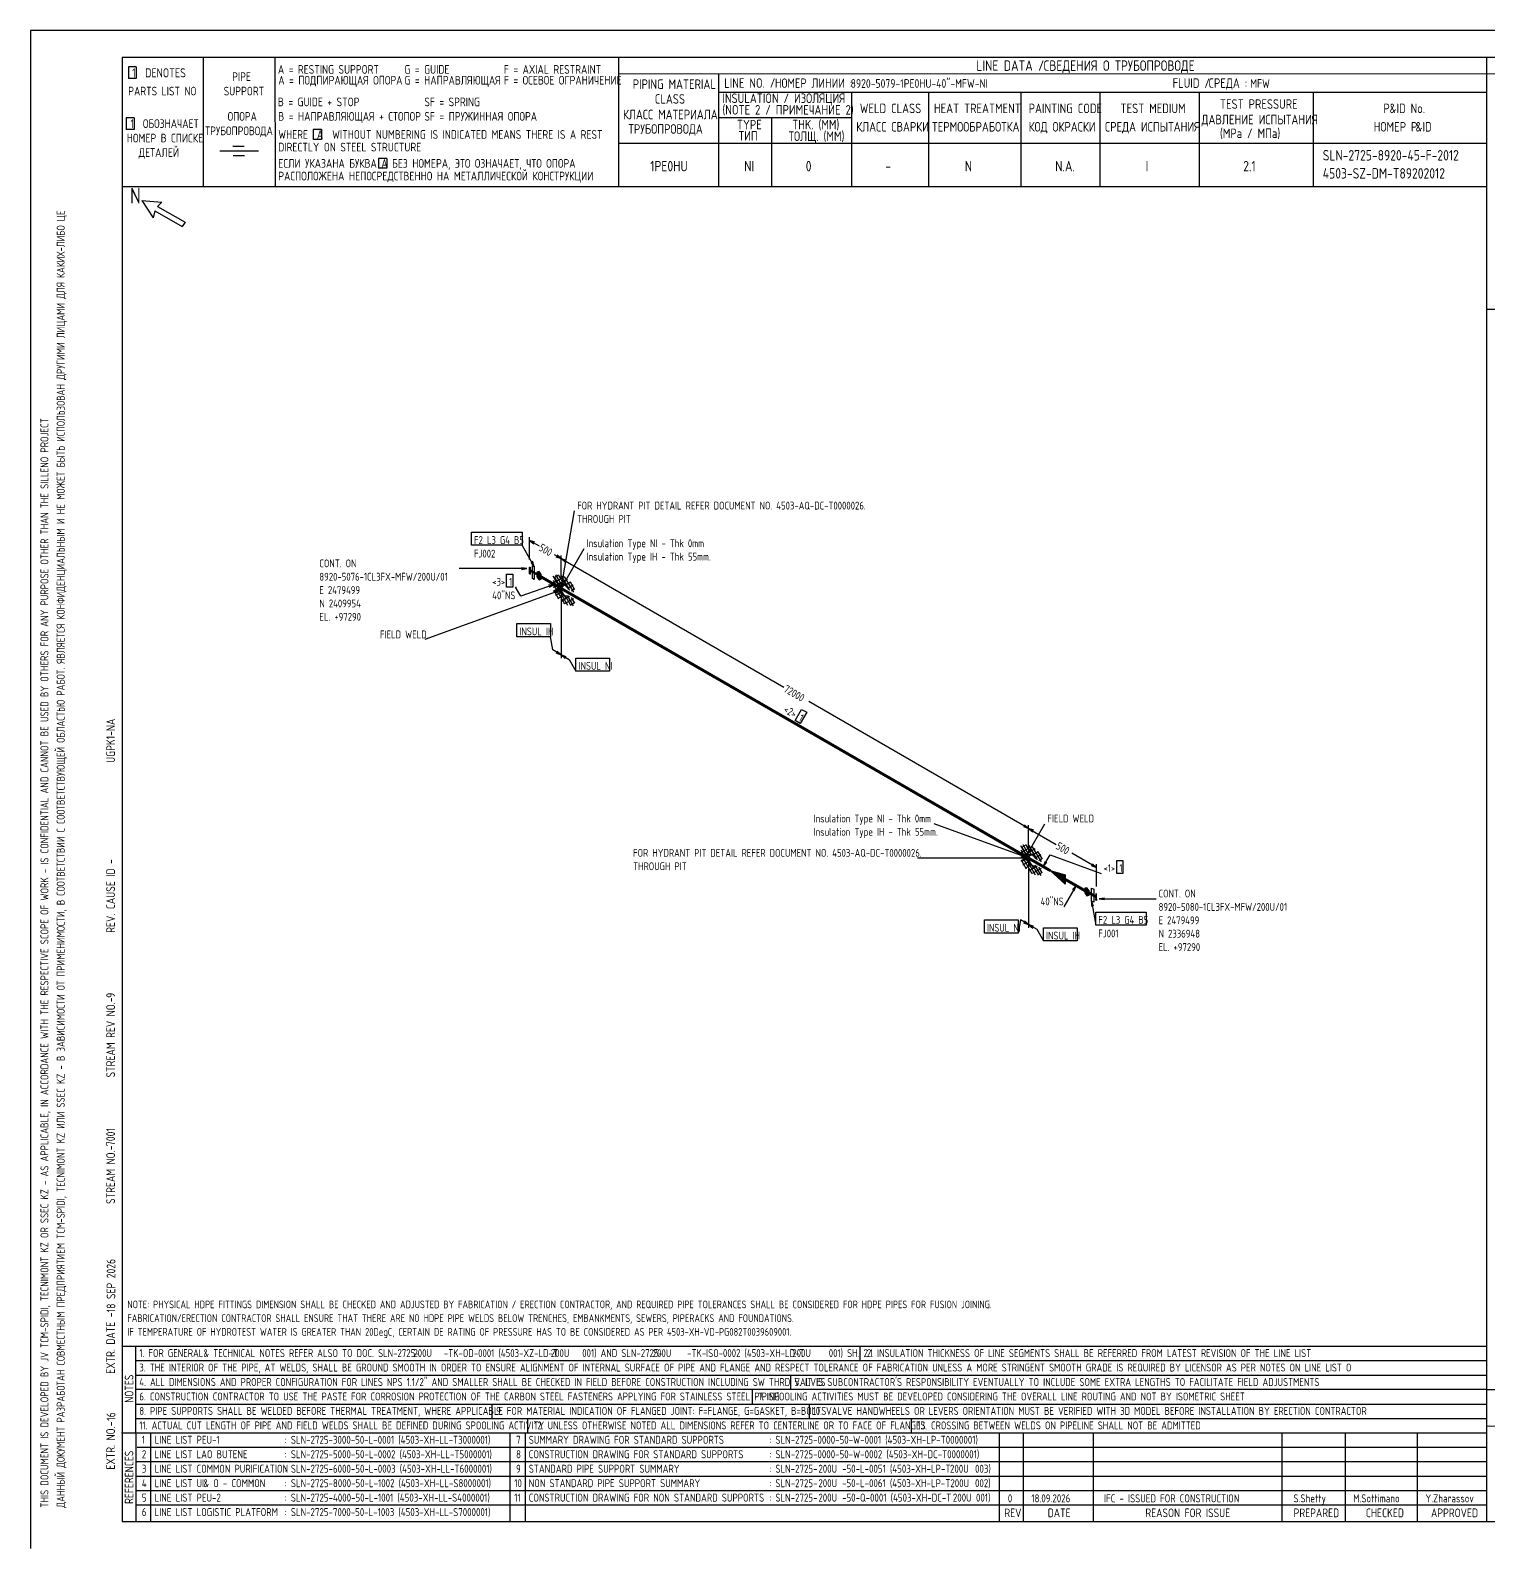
# Model space of a CAD drawing. Extents: x -1005 to 607, y -998 to 420.
# Drawn here: x 0 to 403.3, y 0 to 420 of the extents above; entities that cross this region are included whole.
import ezdxf

# ---------------------------------------------------------------- set-up
doc = ezdxf.new("R2010")
doc.units = 0
doc.styles.add('TTFN17', font='GOST type A')

msp = doc.modelspace()

# ---------------------------------------------------------------- linework, layer by layer
at = {"layer": 'GT_1', "flags": 128}
for points in [[(0, 420), (0, 0)], [(594, 420), (0, 420)], [(589.1, 412.5), (25.4, 412.5)], [(25.4, 412.5), (25.4, 7.5)], [(47.8, 412.5), (47.8, 376.7)], [(67.6, 412.5), (67.7, 376.7)], [(162.7, 412.5), (162.7, 376.7)], [(402.7, 412.5), (402.7, 7.5)], [(29.3, 409.9), (27.1, 409.9)], [(27.1, 409.9), (27.1, 406.7)], [(29.3, 409.9), (29.3, 406.7)], [(589.1, 408), (162.7, 407.9)], [(190.3, 407.8), (190.3, 376.7)], [(29.3, 406.7), (27.1, 406.7)], [(190.3, 402.9), (402.7, 402.9)], [(227.1, 402.9), (227.1, 376.7)], [(248.4, 402.9), (248.4, 376.8)], [(273.9, 402.9), (273.9, 376.7)], [(295.8, 402.9), (295.8, 376.7)], [(323.2, 402.9), (323.2, 376.7)], [(354.8, 402.9), (354.8, 376.8)], [(28.7, 395.8), (26.5, 395.8)], [(26.5, 395.8), (26.5, 392.6)], [(28.7, 395.8), (28.7, 392.6)], [(227.1, 395.8), (190.3, 395.8)], [(205, 395.8), (205, 376.7)], [(28.7, 392.6), (26.5, 392.6)], [(80.5, 392.6), (78.2, 392.6)], [(78.2, 392.6), (78.2, 389.8)], [(80.5, 392.6), (80.5, 389.8)], [(63.1, 386.6), (52.4, 386.6)], [(59.1, 387.9), (56, 387.9)], [(80.5, 389.8), (78.2, 389.8)], [(230.2, 388.7), (162.7, 388.7)], [(402.7, 388.7), (226.9, 388.7)], [(59.2, 385.3), (56.1, 385.3)], [(98.6, 384.6), (96.3, 384.6)], [(96.3, 384.6), (96.3, 381.9)], [(98.6, 384.6), (98.6, 381.9)], [(98.6, 381.9), (96.3, 381.9)], [(402.7, 376.7), (25.4, 376.7)], [(30.8, 372.9), (34, 368.1)], [(30.8, 372.9), (36.4, 372.5)], [(34.4, 370.1), (34, 368.1)], [(34.4, 370.1), (42, 365.7)], [(36.4, 372.5), (35.2, 371.3)], [(35.2, 371.3), (42.8, 366.9)], [(42.8, 366.9), (42, 365.7)], [(402.7, 342.863), (589, 342.863)], [(146.775, 265.625), (150.525, 287.075)], [(122.025, 281.15), (135.975, 281.15), (135.975, 277.55), (122.025, 277.55), (122.025, 281.15)], [(139.35, 271.7), (135.975, 277.55)], [(138.075, 273.65), (138.075, 279.8)], [(139.5, 278.375), (138.075, 278.9), (139.2, 277.925)], [(138.075, 278.9), (140.7, 277.4)], [(138.375, 272.825), (139.35, 271.7), (138.825, 273.125)], [(146.775, 273.875), (144.975, 274.925)], [(145.35, 274.4), (146.775, 273.875), (145.65, 274.85)], [(146.775, 265.625), (153.15, 276.65)], [(146.775, 268.625), (146.775, 274.775)], [(146.775, 268.625), (146.775, 274.775)], [(148.2, 273.35), (146.775, 273.875), (147.9, 272.9)], [(146.775, 273.875), (208.425, 238.325)], [(137.325, 271.1), (118.575, 271.1)], [(131.7, 269.525), (133.425, 269.525), (133.425, 266), (131.7, 266), (131.7, 269.525)], [(135.825, 270.875), (137.325, 271.1), (135.825, 271.325)], [(138.075, 269.675), (138.225, 269.6), (138.075, 271.55), (138.225, 271.475), (138.075, 269.675), (138.075, 271.55)], [(138.075, 270.875), (140.7, 269.375)], [(138.075, 270.65), (140.7, 269.15)], [(140.7, 269), (138.075, 270.5)], [(138.225, 271.475), (138.225, 269.6)], [(139.35, 269.9), (139.35, 268.1), (138.825, 268.4), (138.825, 272), (139.35, 271.7), (139.35, 269.9)], [(140.1, 268.85), (140.7, 268.025), (141.3, 268.175), (141.3, 269.45), (140.7, 270.275), (140.1, 270.125), (140.1, 268.85)], [(140.1, 270), (140.9, 270)], [(140.1, 269.8), (141.045, 269.8)], [(140.1, 269.6), (141.191, 269.6)], [(140.1, 269.4), (141.3, 269.4)], [(140.1, 269.2), (141.3, 269.2)], [(140.1, 269), (141.3, 269)], [(140.136, 268.8), (141.3, 268.8)], [(147.675, 268.85), (144.45, 267.05)], [(148.2, 262.7), (144.6, 269)], [(146.1, 269.3), (144.825, 268.55)], [(145.2, 269.375), (146.775, 266.675)], [(146.025, 269.3), (147.525, 266.675)], [(146.775, 269.225), (149.1, 265.175)], [(146.4, 265.025), (109.05, 251.45)], [(144.825, 266.75), (135.675, 263.45), (134.175, 266), (134.4, 266)], [(140.282, 268.6), (141.3, 268.6)], [(140.427, 268.4), (141.3, 268.4)], [(140.573, 268.2), (141.3, 268.2)], [(143.55, 266), (144.825, 266.75), (143.325, 266.525)], [(144.45, 266.975), (147.675, 261.35)], [(148.575, 268.175), (144.6, 265.85)], [(144.6, 267.95), (148.575, 260.975)], [(148.2, 266.9), (144.6, 264.8)], [(144.825, 264.95), (146.1, 262.7)], [(145.125, 264.275), (146.4, 265.025), (144.9, 264.8)], [(144.975, 268.625), (146.4, 266.15)], [(146.4, 265.7), (144.975, 264.725)], [(146.775, 264.8), (146.025, 265.175), (145.65, 266.225), (146.025, 266.9), (146.775, 266.45), (147.15, 265.4), (146.775, 264.8)], [(145.659, 266.2), (146.864, 266.2)], [(145.73, 266), (146.936, 266)], [(145.747, 266.4), (146.793, 266.4)], [(145.802, 265.8), (147.007, 265.8)], [(145.858, 266.6), (146.525, 266.6)], [(145.873, 265.6), (147.079, 265.6)], [(145.945, 265.4), (147.15, 265.4)], [(146.016, 265.2), (147.025, 265.2)], [(146.375, 265), (146.9, 265)], [(148.725, 263.6), (148.725, 263.6), (148.425, 263.45), (148.05, 263.45), (147.675, 263.675), (147.3, 263.975), (147, 264.35), (146.625, 264.875), (146.475, 265.4), (146.4, 265.85), (146.475, 266.3), (146.625, 266.6), (147, 266.75), (147.3, 266.75), (147.675, 266.6), (148.05, 266.375), (148.425, 265.925), (148.8, 265.4)], [(146.775, 267.125), (146.775, 265.625), (147.3, 267.05)], [(147.3, 267.05), (146.775, 265.625), (147.75, 266.75)], [(147.75, 268.775), (150.225, 264.575)], [(149.4, 267.35), (147.9, 266.45)], [(150.15, 266.525), (148.575, 265.625)], [(149.325, 267.425), (150.525, 265.325)], [(150.45, 265.475), (149.625, 264.875)], [(146.775, 264.575), (145.2, 263.675)], [(147.525, 263.675), (146.025, 262.925)], [(146.775, 264.125), (146.775, 246.35)], [(146.775, 264.125), (146.775, 246.35)], [(149.1, 263.375), (146.775, 262.025)], [(150.225, 262.775), (147.75, 261.35)], [(147.975, 263.45), (149.4, 260.975)], [(148.575, 263.525), (150.15, 260.825)], [(150.525, 261.65), (149.25, 260.9)], [(149.55, 263.15), (150.45, 261.575)], [(134.55, 255.875), (143.85, 255.875), (143.85, 252.275), (134.55, 252.275), (134.55, 255.875)], [(144.525, 248.6), (143.85, 252.275)], [(146.775, 247.25), (144.525, 248.6)], [(145.35, 247.775), (146.775, 247.25), (145.65, 248.225)], [(148.2, 246.725), (146.775, 247.25), (147.9, 246.275)], [(146.775, 247.25), (149.025, 245.975)], [(149.025, 245.975), (150.9, 242.75)], [(150.9, 246.35), (160.2, 246.35), (160.2, 242.75), (150.9, 242.75), (150.9, 246.35)], [(213.225, 232.175), (214.725, 231.35), (212.925, 228.275), (211.5, 229.1), (213.225, 232.175)], [(276.075, 199.25), (215.325, 234.35)], [(276.075, 191), (249.975, 200.525)], [(274.65, 199.775), (276.075, 199.25), (274.95, 200.225)], [(275.7, 192.05), (280.575, 200.525)], [(276.075, 194), (276.075, 200.15)], [(276.075, 194), (276.075, 200.15)], [(277.5, 198.725), (276.075, 199.25), (277.2, 198.275)], [(276.075, 199.25), (283.725, 194.825)], [(276.975, 194.225), (273.75, 192.425)], [(277.5, 188.075), (273.9, 194.375)], [(277.875, 193.55), (273.9, 191.225)], [(273.9, 193.325), (277.875, 186.35)], [(275.4, 194.675), (274.125, 193.925)], [(274.275, 194), (275.7, 191.525)], [(274.5, 194.75), (276.075, 192.05)], [(275.325, 194.675), (276.825, 192.05)], [(276.225, 193.475), (275.7, 192.05), (276.675, 193.175)], [(276.075, 194.6), (278.4, 190.55)], [(277.05, 194.15), (279.525, 189.95)], [(276.075, 191), (245.325, 191)], [(273.75, 192.35), (276.975, 186.725)], [(277.5, 192.275), (273.9, 190.175)], [(274.125, 190.325), (275.4, 188.075)], [(275.7, 191.075), (274.275, 190.1)], [(276.075, 189.95), (274.5, 189.05)], [(274.575, 191.225), (276.075, 191), (274.8, 191.75)], [(274.575, 190.775), (276.075, 191), (274.575, 191.225)], [(276.075, 190.175), (275.325, 190.55), (274.95, 191.6), (275.325, 192.275), (276.075, 191.825), (276.45, 190.775), (276.075, 190.175)], [(274.95, 191.6), (276.155, 191.6)], [(275.021, 191.4), (276.227, 191.4)], [(275.061, 191.8), (276.084, 191.8)], [(275.093, 191.2), (276.298, 191.2)], [(275.164, 191), (276.37, 191)], [(275.172, 192), (275.783, 192)], [(275.236, 190.8), (276.441, 190.8)], [(275.307, 190.6), (276.341, 190.6)], [(276.825, 189.05), (275.325, 188.3)], [(275.625, 190.4), (276.216, 190.4)], [(278.025, 188.975), (278.025, 188.975), (277.725, 188.825), (277.35, 188.825), (276.975, 189.05), (276.6, 189.35), (276.3, 189.725), (275.925, 190.25), (275.775, 190.775), (275.7, 191.225), (275.775, 191.675), (275.925, 191.975), (276.3, 192.125), (276.6, 192.125), (276.975, 191.975), (277.35, 191.75), (277.725, 191.3), (278.1, 190.775)], [(276.075, 189.5), (276.075, 171.725)], [(276.075, 189.5), (276.075, 171.725)], [(278.7, 192.725), (277.2, 191.825)], [(279.45, 191.9), (277.875, 191)], [(278.625, 192.8), (279.825, 190.7)], [(279.75, 190.85), (278.925, 190.25)], [(280.125, 188.675), (282, 191.9), (296.1, 186.8)], [(280.65, 190.1), (280.125, 188.675), (281.1, 189.8)], [(294.825, 188.45), (288, 192.35)], [(293.4, 188.975), (294.825, 188.45), (293.7, 189.425)], [(294.825, 183.2), (294.825, 189.35)], [(300.45, 190.325), (302.175, 190.325), (302.175, 186.8), (300.45, 186.8), (300.45, 190.325)], [(278.4, 188.75), (276.075, 187.4)], [(279.525, 188.15), (277.05, 186.725)], [(277.275, 188.825), (278.7, 186.35)], [(277.875, 188.9), (279.45, 186.2)], [(279.825, 187.025), (278.55, 186.275)], [(278.85, 188.525), (279.75, 186.95)], [(286.2, 185.15), (286.2, 183.8), (282.075, 187.55), (286.2, 186.35), (286.2, 183.95), (282.45, 187.325), (286.2, 186.275), (286.2, 184.175), (282.9, 187.1), (286.2, 186.05), (286.2, 184.325), (283.275, 186.8), (286.2, 185.9), (286.2, 184.475), (283.65, 186.65), (286.2, 185.75), (286.2, 184.625), (284.1, 186.35), (286.2, 185.6), (286.2, 184.85), (284.4, 186.2), (286.2, 185.375), (286.2, 185), (284.85, 185.9), (286.2, 185.225), (286.2, 185.15), (282.075, 187.55)], [(289.2, 183.425), (285.825, 177.575)], [(288.675, 182), (289.2, 183.425), (288.225, 182.3)], [(291.6, 181.4), (292.2, 180.575), (292.8, 180.725), (292.8, 182), (292.2, 182.825), (291.6, 182.675), (291.6, 181.4)], [(291.6, 182.6), (292.364, 182.6)], [(291.6, 182.4), (292.509, 182.4)], [(291.6, 182.2), (292.655, 182.2)], [(291.6, 182), (292.8, 182)], [(291.6, 181.8), (292.8, 181.8)], [(291.6, 181.6), (292.8, 181.6)], [(291.6, 181.4), (292.8, 181.4)], [(291.745, 181.2), (292.8, 181.2)], [(291.891, 181), (292.8, 181)], [(292.036, 180.8), (292.8, 180.8)], [(294.825, 180.425), (292.2, 181.925)], [(294.825, 180.2), (292.2, 181.7)], [(292.2, 181.55), (294.825, 180.05)], [(294.075, 180.65), (294.075, 178.85), (293.475, 179.15), (293.475, 182.75), (294.075, 182.45), (294.075, 180.65)], [(294.825, 179.3), (294.675, 179.375), (294.825, 181.1), (294.675, 181.175), (294.825, 179.3), (294.825, 181.1)], [(294.675, 181.175), (294.675, 179.375)], [(294, 177.725), (293.475, 179.15), (293.475, 177.65)], [(293.475, 179.15), (294.675, 172.475)], [(297.075, 179.975), (295.575, 179.75), (297.075, 179.525)], [(295.575, 179.75), (311.325, 179.75)], [(263.85, 173.9), (273.15, 173.9), (273.15, 170.3), (263.85, 170.3), (263.85, 173.9)], [(273.825, 173.975), (273.15, 170.3)], [(276.075, 172.625), (273.825, 173.975)], [(274.65, 173.15), (276.075, 172.625), (274.95, 173.6)], [(277.5, 172.1), (276.075, 172.625), (277.2, 171.65)], [(276.075, 172.625), (278.325, 171.35)], [(294.675, 176.075), (308.625, 176.075), (308.625, 172.475), (294.675, 172.475), (294.675, 176.075)], [(278.325, 171.35), (280.2, 168.125)], [(280.2, 171.725), (289.5, 171.725), (289.5, 168.125), (280.2, 168.125), (280.2, 171.725)], [(25.3, 56), (402.7, 56)], [(29.1, 56), (29.2, 7.5)], [(229.4, 56), (229.4, 52)], [(29.1, 52), (402.7, 52)], [(29.1, 48), (402.7, 48)], [(210.2, 48), (210.2, 44)], [(402.7, 44), (29.1, 44)], [(199.6, 44), (199.6, 40)], [(402.7, 44), (589.1, 44)], [(29.2, 40), (402.7, 40)], [(127.6, 40), (127.6, 36)], [(215.4, 40), (215.4, 36)], [(29.1, 36), (402.7, 36)], [(137.5, 36), (137.5, 32)], [(243.6, 36), (243.6, 32)], [(402.7, 34), (589.1, 33.9)], [(25.2, 32), (402.7, 32)], [(33.2, 32), (33.2, 7.6)], [(132.6, 32), (132.6, 7.6)], [(136.8, 32), (136.8, 7.6)], [(267.9, 32), (267.9, 7.5)], [(274.6, 32), (274.6, 7.5)], [(293.9, 32), (293.9, 7.5)], [(346.1, 32), (346.1, 7.5)], [(363.6, 32), (363.6, 7.5)], [(383.5, 32), (383.5, 7.5)], [(402.7, 28), (29.5, 28)], [(402.7, 24), (29.1, 24)], [(402.7, 20), (29.1, 20)], [(402.7, 16), (29.1, 16)], [(402.7, 12), (29.2, 12)], [(25.4, 7.5), (589.1, 7.5)], [(0, 0), (0, 0)]]:
    msp.add_lwpolyline(points, dxfattribs=at)
at = {"layer": 'GT_1', "const_width": 0.8, "flags": 128}
for points in [[(146.775, 265.625), (140.7, 269.15)], [(276.075, 191), (146.775, 265.625)], [(282.075, 187.55), (276.075, 191)], [(292.2, 181.7), (286.2, 185.15)]]:
    msp.add_lwpolyline(points, dxfattribs=at)

# ---------------------------------------------------------------- texts
at = {"layer": 'GT_1', "style": 'TTFN17'}
for s, height, p in [('LINE DATA /', 2.8875, (261.633, 408.8)), ('СВЕДЕНИЯ О ТРУБОПРОВОДЕ', 2.8875, (280.233, 408.8)), (' 1  DENOTES', 2.5025, (26.875, 407)), (' PIPE', 2.4062, (54.561, 406)), ('A = RESTING SUPPORT', 2.40625, (68.461, 408)), ('A = ПОДПИРАЮЩАЯ ОПОРА', 2.40625, (68.561, 405)), ('G = GUIDE', 2.4062, (103.461, 408)), ('G = НАПРАВЛЯЮЩАЯ', 2.40625, (103.461, 405)), ('F = AXIAL RESTRAINT', 2.40625, (130.961, 408)), ('F = ОСЕВОЕ ОГРАНИЧЕНИЕ', 2.40625, (130.961, 405)), ('PARTS LIST NO', 2.40625, (27.061, 402)), ('SUPPORT', 2.4062, (53.461, 402)), ('PIPING MATERIAL', 2.64687, (166.597, 403.8)), ('LINE NO. /', 2.6469, (191.897, 404.1)), ('НОМЕР ЛИНИИ :', 2.59875, (205.89, 404.1)), ('8920-5079-1PE0HU-40"-MFW-NI', 2.40625, (226.861, 404.1)), ('FLUID /', 2.6469, (315.897, 404.1)), ('СРЕДА :', 2.6469, (325.897, 404.1)), ('MFW', 2.4062, (337.361, 404.1)), ('B = GUIDE + STOP', 2.40625, (68.461, 399)), ('SF = SPRING', 2.40625, (108.961, 399)), ('CLASS', 2.6469, (172.697, 399.7)), ('(NOTE 2 / ПРИМЕЧАНИЕ 2)', 2.64687, (191.397, 396.7)), ('INSULATION / ИЗОЛЯЦИЯ', 2.64687, (191.397, 399.9)), ('WELD CLASS', 2.6469, (229.397, 397.1)), ('HEAT TREATMENT', 2.64687, (249.897, 397.1)), ('PAINTING CODE', 2.64687, (276.097, 397.1)), ('TEST MEDIUM', 2.64687, (301.497, 397.1)), ('TEST PRESSURE', 2.64687, (328.997, 398.3)), ('P', 2.647, (374.197, 397.1)), ('&ID No.', 2.6469, (375.908, 397.1)), (' 1  ОБОЗНАЧАЕТ', 2.40625, (26.461, 393)), ('ОПОРА', 2.4062, (54.561, 395)), ('B = НАПРАВЛЯЮЩАЯ + СТОПОР', 2.40625, (68.561, 395)), ('SF = ПРУЖИННАЯ ОПОРА', 2.40625, (108.961, 395)), ('КЛАСС МАТЕРИАЛА', 2.64687, (163.897, 395.4)), ('TYPE', 2.6469, (195.397, 392.6)), ('THK. (MM)', 2.6469, (210.697, 392.6)), ('ДАВЛЕНИЕ ИСПЫТАНИЯ', 2.64687, (323.897, 394)), ('НОМЕР В СПИСКЕ', 2.40625, (26.661, 389)), ('ТРУБОПРОВОДА', 2.40625, (48.361, 391)), ('WHERE  A  WITHOUT NUMBERING IS INDICATED MEANS THERE IS A REST', 2.40625, (68.561, 390)), ('ТРУБОПРОВОДА', 2.64687, (165.397, 391.4)), ('ТИП', 2.6469, (195.897, 389.5)), ('ТОЛЩ. (ММ)', 2.6469, (209.697, 389.4)), ('КЛАСС СВАРКИ', 2.64687, (228.397, 392)), ('ТЕРМООБРАБОТКА', 2.64687, (249.397, 392)), ('КОД ОКРАСКИ', 2.64687, (276.097, 392)), ('СРЕДА ИСПЫТАНИЯ', 2.64687, (297.197, 392)), ('(MPa / МПа)', 2.64687, (328.997, 390.2)), ('НОМЕР P', 2.6469, (371.497, 392)), ('&ID', 2.6469, (383.097, 392)), ('ДЕТАЛЕЙ', 2.4062, (29.961, 385)), ('DIRECTLY ON STEEL STRUCTURE', 2.40625, (68.561, 386.5)), ('SLN-2725-8920-45-F-2012', 2.8875, (357.433, 384)), ('ЕСЛИ УКАЗАНА БУКВА A БЕЗ НОМЕРА, ЭТО ОЗНАЧАЕТ, ЧТО ОПОРА', 2.40625, (68.561, 382)), ('1PE0HU', 2.8875, (171.433, 381)), ('NI', 2.8875, (197.433, 381)), ('0', 2.888, (214.433, 381)), ('-', 2.888, (236.433, 381)), ('N', 2.888, (258.433, 381)), ('N.A.', 2.8875, (283.433, 381)), ('I', 2.888, (308.433, 381)), ('2.1', 2.8875, (335.433, 381)), ('РАСПОЛОЖЕНА НЕПОСРЕДСТВЕННО НА МЕТАЛЛИЧЕСКОЙ КОНСТРУКЦИИ', 2.40625, (68.561, 378.5)), ('4503-SZ-DM-T89202012', 2.8875, (357.433, 379)), ('N', 4.331, (27.55, 372.1)), ('THROUGH PIT', 2.16562, (151.225, 283.753)), ('FOR HYDRANT PIT DETAIL REFER DOCUMENT NO. 4503-AQ-DC-T0000026.', 2.16562, (151.225, 287.45)), ('F2 L3 G4 B5', 2.16562, (122.698, 277.925)), ('Insulation Type NI - Thk 0mm', 2.16562, (153.85, 277.025)), ('CONT. ON', 2.1656, (79.934, 271.475)), ('FJ002', 2.1656, (122.698, 274.175)), ('Insulation Type IH - Thk 55mm.', 2.16562, (153.85, 273.328)), ('8920-5076-1CL3FX-MFW/200U/01', 2.16562, (79.934, 267.778)), ('E 2479499', 2.1656, (79.934, 264.08)), ('<3>', 2.1656, (127.747, 266.375)), ('40"NS', 2.1656, (127.747, 262.625)), ('1', 2.166, (132.417, 266.375)), ('N 2409954', 2.1656, (79.934, 260.383)), ('EL. +97290', 2.1656, (79.934, 256.685)), ('FIELD WELD', 2.1656, (96.707, 251.825)), ('INSUL IH', 2.1656, (135.244, 252.65)), ('INSUL NI', 2.1656, (151.6, 243.125)), ('Insulation Type NI - Thk 0mm', 2.16562, (216.622, 200.9)), ('FIELD WELD', 2.1656, (281.275, 200.9)), ('Insulation Type IH - Thk 55mm.', 2.16562, (216.622, 197.203)), ('FOR HYDRANT PIT DETAIL REFER DOCUMENT NO. 4503-AQ-DC-T0000026.', 2.16562, (166.698, 191.375)), ('THROUGH PIT', 2.16562, (166.698, 187.678)), ('<1>', 2.1656, (296.8, 187.175)), ('1', 2.166, (301.158, 187.175)), ('CONT. ON', 2.1656, (312.025, 180.125)), ('40"NS', 2.1656, (279.397, 177.95)), ('8920-5080-1CL3FX-MFW/200U/01', 2.16562, (312.025, 176.428)), ('INSUL NI', 2.1656, (264.544, 170.675)), ('F2 L3 G4 B5', 2.16562, (295.375, 172.85)), ('E 2479499', 2.1656, (312.025, 172.73)), ('INSUL IH', 2.1656, (280.9, 168.5)), ('FJ001', 2.1656, (295.375, 169.1)), ('N 2336948', 2.1656, (312.025, 169.033)), ('EL. +97290', 2.1656, (312.025, 165.335)), ('NOTE: PHYSICAL HDPE FITTINGS DIMENSION SHALL BE CHECKED AND ADJUSTED BY FABRICATION / ERECTION CONTRACTOR, AND REQUIRED PIPE TOLERANCES SHALL BE CONSIDERED FOR HDPE PIPES FOR FUSION JOINING.', 2.1175, (26.818, 66.5)), ('FABRICATION/ERECTION CONTRACTOR SHALL ENSURE THAT THERE ARE NO HDPE PIPE WELDS BELOW TRENCHES, EMBANKMENTS, SEWERS, PIPERACKS AND FOUNDATIONS.', 2.1175, (26.818, 62.7)), ('IF TEMPERATURE OF HYDROTEST WATER IS GREATER THAN 20DegC, CERTAIN DE RATING OF PRESSURE HAS TO BE CONSIDERED AS PER 4503-XH-VD-PG082T0039609001.', 2.1175, (26.818, 58.9)), ('1. FOR GENERAL', 2.18487, (30.128, 53)), ('& TECHNICAL NOTES REFER ALSO TO DOC. SLN-2725-      -TK-OD-0001 (4503-XZ-LD-T      001) AND SLN-2725-      -TK-ISO-0002 (4503-XH-LD-T      001) SH. 2.1', 2.18487, (47.868, 53)), ('200U', 2.1849, (105.928, 53)), ('200U', 2.1849, (143.928, 53)), ('200U', 2.1849, (172.128, 53)), ('200U', 2.1849, (210.728, 53)), ('2. INSULATION THICKNESS OF LINE SEGMENTS SHALL BE REFERRED FROM LATEST REVISION OF THE LINE LIST', 2.18487, (231.328, 53)), ('3. THE INTERIOR OF THE PIPE, AT WELDS, SHALL BE GROUND SMOOTH IN ORDER TO ENSURE ALIGNMENT OF INTERNAL SURFACE OF PIPE AND FLANGE AND RESPECT TOLERANCE OF FABRICATION UNLESS A MORE STRINGENT SMOOTH GRADE IS REQUIRED BY LICENSOR AS PER NOTES ON LINE LIST O', 2.18487, (30.128, 49)), ('4. ALL DIMENSIONS AND PROPER CONFIGURATION FOR LINES NPS 1.1/2" AND SMALLER SHALL BE CHECKED IN FIELD BEFORE CONSTRUCTION INCLUDING SW THRD VALVES', 2.18487, (30.128, 45)), ("5. IT IS SUBCONTRACTOR'S RESPONSIBILITY EVENTUALLY TO INCLUDE SOME EXTRA LENGTHS TO FACILITATE FIELD ADJUSTMENTS", 2.18487, (211.328, 45)), ('6. CONSTRUCTION CONTRACTOR TO USE THE PASTE FOR CORROSION PROTECTION OF THE CARBON STEEL FASTENERS APPLYING FOR STAINLESS STEEL PIPING', 2.18487, (30.128, 41)), ('7. SPOOLING ACTIVITIES MUST BE DEVELOPED CONSIDERING THE OVERALL LINE ROUTING AND NOT BY ISOMETRIC SHEET', 2.18487, (201.328, 41)), ('8. PIPE SUPPORTS SHALL BE WELDED BEFORE THERMAL TREATMENT, WHERE APPLICABLE', 2.18487, (30.128, 37)), ('9. FOR MATERIAL INDICATION OF FLANGED JOINT: F=FLANGE, G=GASKET, B=BOLTS', 2.18487, (128.828, 37)), ('10. VALVE HANDWHEELS OR LEVERS ORIENTATION MUST BE VERIFIED WITH 3D MODEL BEFORE INSTALLATION BY ERECTION CONTRACTOR', 2.18487, (216.328, 37)), ('11. ACTUAL CUT LENGTH OF PIPE AND FIELD WELDS SHALL BE DEFINED DURING SPOOLING ACTIVITY', 2.18487, (30.128, 33)), ('12. UNLESS OTHERWISE NOTED ALL DIMENSIONS REFER TO CENTERLINE OR TO FACE OF FLANGES', 2.18487, (139.328, 33)), ('13. CROSSING BETWEEN WELDS ON PIPELINE SHALL NOT BE ADMITTED', 2.18487, (245.328, 33)), ('1', 2.214, (30.832, 29)), ('LINE LIST PEU-1', 2.21375, (34.332, 29)), (': SLN-2725-3000-50-L-0001 (4503-XH-LL-T3000001)', 2.21375, (70.332, 29)), ('7', 2.214, (134.332, 29)), ('SUMMARY DRAWING FOR STANDARD SUPPORTS', 2.21375, (137.832, 29)), (': SLN-2725-0000-50-W-0001 (4503-XH-LP-T0000001)', 2.21375, (204.332, 29)), ('2', 2.214, (30.832, 25)), ('LINE LIST LAO BUTENE', 2.21375, (34.332, 25)), (': SLN-2725-5000-50-L-0002 (4503-XH-LL-T5000001)', 2.21375, (70.332, 25)), ('8', 2.214, (134.332, 25)), ('CONSTRUCTION DRAWING FOR STANDARD SUPPORTS', 2.21375, (137.832, 25)), (': SLN-2725-0000-50-W-0002 (4503-XH-DC-T0000001)', 2.21375, (204.332, 25)), ('3', 2.214, (30.832, 21)), ('LINE LIST COMMON PURIFICATION', 2.21375, (34.332, 21)), (': SLN-2725-6000-50-L-0003 (4503-XH-LL-T6000001)', 2.21375, (70.332, 21)), ('9', 2.214, (134.332, 21)), ('STANDARD PIPE SUPPORT SUMMARY', 2.21375, (137.832, 21)), (': SLN-2725-      -50-L-0051 (4503-XH-LP-T      003)', 2.21375, (204.332, 21)), ('200U', 2.2138, (217.932, 21)), ('200U', 2.2138, (254.332, 21)), ('4', 2.214, (30.832, 17)), ('LINE LIST UI', 2.21375, (34.332, 17)), ('& O - COMMON', 2.21375, (47.849, 17)), (': SLN-2725-8000-50-L-1002 (4503-XH-LL-S8000001)', 2.21375, (70.332, 17)), ('10', 2.2138, (133.832, 17)), ('NON STANDARD PIPE SUPPORT SUMMARY', 2.21375, (137.832, 17)), (': SLN-2725-      -50-L-0061 (4503-XH-LP-T      002)', 2.21375, (204.332, 17)), ('200U', 2.2138, (217.932, 17)), ('200U', 2.2138, (254.432, 17)), ('5', 2.214, (30.832, 13)), ('LINE LIST PEU-2', 2.21375, (34.332, 13)), (': SLN-2725-4000-50-L-1001 (4503-XH-LL-S4000001)', 2.21375, (70.332, 13)), ('11', 2.2138, (133.832, 13)), ('CONSTRUCTION DRAWING FOR NON STANDARD SUPPORTS', 2.21375, (137.832, 13)), (': SLN-2725-      -50-Q-0001 (4503-XH-DC-T      001)', 2.21375, (204.332, 13)), ('200U', 2.2138, (217.932, 13)), ('200U', 2.2138, (255.132, 13)), ('0', 2.214, (270.332, 12.8)), ('18.09.2026', 2.2138, (276.832, 12.8)), ('IFC - ISSUED FOR CONSTRUCTION', 2.21375, (296.932, 12.8)), ('S.Shetty', 2.2138, (349.332, 12.8)), ('M.Sottimano', 2.21375, (365.832, 12.8)), ('Y.Zharassov', 2.21375, (385.832, 12.8)), ('6', 2.214, (30.832, 9)), ('LINE LIST LOGISTIC PLATFORM', 2.21375, (34.332, 9)), (': SLN-2725-7000-50-L-1003 (4503-XH-LL-S7000001)', 2.21375, (70.332, 9)), ('REV', 2.4062, (269.361, 8.7)), ('DATE', 2.4062, (281.361, 8.7)), ('REASON FOR ISSUE', 2.40625, (308.361, 8.7)), ('PREPARED', 2.4062, (349.361, 8.7)), ('CHECKED', 2.4062, (369.361, 8.7)), ('APPROVED', 2.4062, (387.361, 8.7))]:
    msp.add_text(s, height=height, dxfattribs=at).set_placement(p)
for s, height, rotation, p in [('ДАННЫЙ ДОКУМЕНТ РАЗРАБОТАН СОВМЕСТНЫМ ПРЕДПРИЯТИЕМ TCM-SPIDI, TECNIMONT KZ ИЛИ SSEC KZ - В ЗАВИСИМОСТИ ОТ ПРИМЕНИМОСТИ, В СООТВЕТСТВИИ С СООТВЕТСТВУЮЩЕЙ ОБЛАСТЬЮ РАБОТ. ЯВЛЯЕТСЯ КОНФИДЕНЦИАЛЬНЫМ И НЕ МОЖЕТ БЫТЬ ИСПОЛЬЗОВАН ДРУГИМИ ЛИЦАМИ ДЛЯ КАКИХ-ЛИБО ЦЕ', 2.21375, 90, (9.5, 11.332)), ('THIS DOCUMENT IS DEVELOPED BY JV TCM-SPIDI, TECNIMONT KZ OR SSEC KZ - AS APPLICABLE, IN ACCORDANCE WITH THE RESPECTIVE SCOPE OF WORK - IS CONFIDENTIAL AND CANNOT BE USED BY OTHERS FOR ANY PURPOSE OTHER THAN THE SILLENO PROJECT', 2.21375, 90, (5, 11.332)), ('500', 2.1656, -30, (140.392, 276.262)), ('72000', 2.1656, -30, (208.112, 237.176)), ('<2>', 2.1656, -30, (208.093, 231.498)), ('UGPK1-NA', 2.4062, 90, (23.4, 217.361)), ('1', 2.166, -30, (212.271, 229.085)), ('500', 2.1656, -30, (283.417, 193.725)), ('REV. CAUSE ID -', 2.40625, 90, (23.4, 170.361)), ('STREAM REV NO.-', 2.40625, 90, (23.4, 130.361)), ('9', 2.406, 90, (23.4, 152.361)), ('7001', 2.4062, 90, (23.4, 111.361)), ('STREAM NO.-', 2.40625, 90, (23.4, 95.361)), ('18 SEP 2026', 2.40625, 90, (23.5, 65.361)), ('EXTR. DATE -', 2.40625, 90, (23.4, 48.361)), ('NOTES', 2.4062, 90, (28.5, 40.361)), ('EXTR. NO.-', 2.4062, 90, (23.4, 21.861)), ('16', 2.4062, 90, (23.5, 35.361)), ('REFERENCES', 2.4062, 90, (28.5, 12.361))]:
    msp.add_text(s, height=height, rotation=rotation, dxfattribs=at).set_placement(p)

doc.saveas('drawing.dxf')
